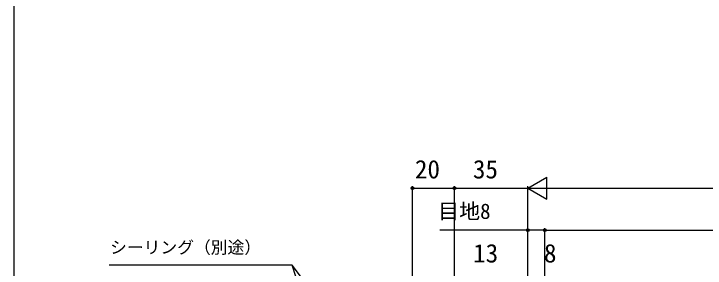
# Model space of a CAD drawing. Units: millimetres, scale not verified. Extents: x -525 to 525, y -783 to 779.
# Drawn here: x -525 to -195.5, y -263.4 to -142.3 of the extents above; entities that cross this region are included whole.
import ezdxf
from ezdxf.enums import TextEntityAlignment as Align

# ---------------------------------------------------------------- set-up
doc = ezdxf.new("R2010")
doc.units = ezdxf.units.MM
doc.header["$LTSCALE"] = 4
doc.layers.add('0-7_YKK_D', color=6, linetype='Continuous')
doc.layers.add('0-8_YKK_ZWAK', color=7, linetype='Continuous')
doc.styles.add('ＭＳ ゴシック', font='')
doc.styles.get('ＭＳ ゴシック').set_extended_font_data('MS Gothic')

msp = doc.modelspace()

# ---------------------------------------------------------------- linework, layer by layer
at = {"layer": '0-7_YKK_D'}
for p, q in [((-279.965, -225.295), (-270.872, -220.045)), ((-270.872, -230.545), (-270.872, -220.045)), ((-334.965, -431.1), (-334.965, -224.295)), ((-334.965, -225.295), (-314.965, -225.295)), ((-314.965, -410.3), (-314.965, -224.295)), ((-314.965, -410.3), (-314.965, -224.295)), ((-314.965, -225.295), (-279.965, -225.295)), ((-279.965, -410.3), (-279.965, -224.295)), ((-279.965, -410.3), (-279.965, -224.295)), ((-279.965, -225.295), (-270.872, -230.545)), ((-279.965, -225.295), (-261.779, -225.295)), ((-269.465, -225.295), (313.337, -225.295)), ((-279.965, -410.3), (-279.965, -244.3)), ((-271.965, -306.603), (-271.967, -244.305)), ((-271.967, -245.305), (315.833, -245.284)), ((-271.965, -306.603), (-271.965, -244.3))]:
    msp.add_line(p, q, dxfattribs=at)
for points in [[(-271.965, -245.3), (-279.965, -245.3), (-321.906, -245.3)], [(-334.159, -441.102), (-334.947, -438.677), (-392.369, -261.95), (-479.518, -261.95)], [(-274.174, -418.8), (-275.709, -416.763), (-392.369, -261.95)]]:
    msp.add_lwpolyline(points, dxfattribs=at)
for centre in [(-334.965, -225.295), (-314.965, -225.295), (-314.965, -225.295), (-279.965, -245.3), (-271.967, -245.305), (-271.965, -245.3)]:
    msp.add_circle(centre, 0.637, dxfattribs=at)
at = {"layer": '0-8_YKK_ZWAK'}
msp.add_line((-525, 747.2), (-525, -782.8), dxfattribs=at)

# ---------------------------------------------------------------- texts
at = {"layer": '0-7_YKK_D', "style": 'ＭＳ ゴシック'}
for s, height, p in [('20', 8.798, (-333.829, -223.295)), ('35', 8.798, (-306.192, -223.295)), ('目地8', 7.331, (-322.747, -242.107)), ('シーリング（別途）', 5.865, (-479.13, -258.151)), ('13', 8.798, (-306.083, -263.3)), ('8', 8.798, (-272.329, -263.3))]:
    msp.add_text(s, height=height, dxfattribs=at).set_placement(p, align=Align.BOTTOM_LEFT)

doc.saveas('drawing.dxf')
